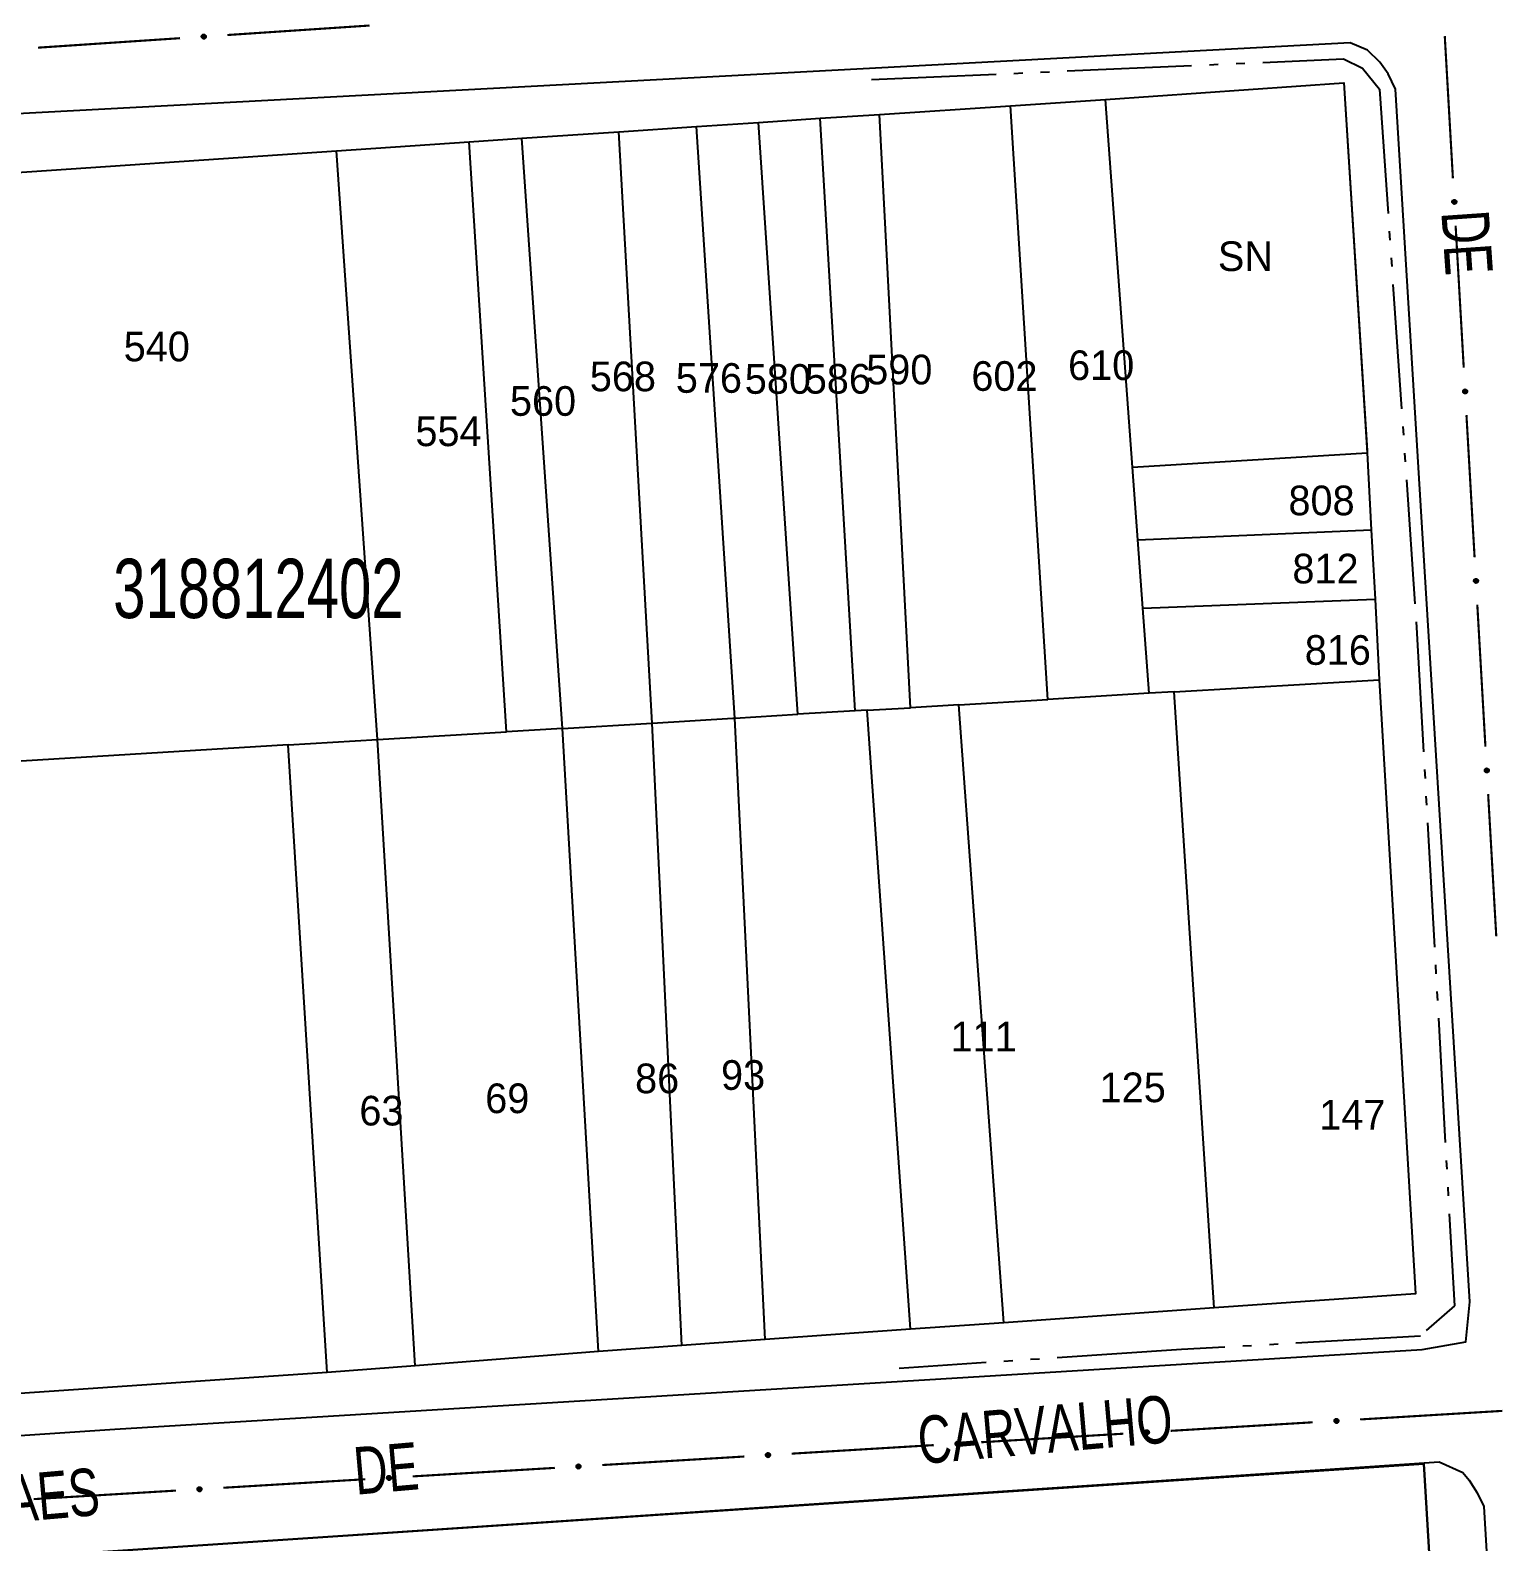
# Model space of a CAD drawing. Extents: x 201053 to 202535, y 4855063 to 4857394.
# Drawn here: x 201760.5 to 201883.9, y 4856130.5 to 4856258 of the extents above; entities that cross this region are included whole.
import ezdxf
from ezdxf.enums import TextEntityAlignment as Align

# ---------------------------------------------------------------- set-up
doc = ezdxf.new("R2010")
doc.units = 0
doc.header["$LTSCALE"] = 1.5
doc.header["$MEASUREMENT"] = 0
doc.linetypes.add('TRACO_05', pattern=[11, 7, -1, 0.5, -1, 0.5, -1])
for name, color, linetype in [('CD_MALHA_LOTES', 7, 'CONTINUOUS'), ('CD_TXT_QUADRA', 2, 'CONTINUOUS'), ('HD-VALAS-DRENOS', 170, 'CONTINUOUS'), ('RU-QUADRA', 210, 'CONTINUOUS'), ('SV-EIXO-RUA-PAV', 20, 'CONTINUOUS'), ('SV-RUA-PAVIM', 7, 'CONTINUOUS'), ('SV-TXT-RUA-PAV', 7, 'CONTINUOUS'), ('Th_NmrPort', 7, 'CONTINUOUS')]:
    doc.layers.add(name, color=color, linetype=linetype)
doc.styles.add('ARIAL', font='ARIAL.SHX')

msp = doc.modelspace()

# ---------------------------------------------------------------- linework, layer by layer
at = {"layer": 'CD_MALHA_LOTES', "linetype": 'Continuous', "flags": 128}
for points in [[(201851.14, 4856252.12), (201871.25, 4856253.51)], [(201871.25, 4856253.51), (201873.2, 4856222.53), (201873.21, 4856222.34)], [(201843.15, 4856251.59), (201851.14, 4856252.12)], [(201853.42, 4856221.13), (201851.14, 4856252.12)], [(201827.09, 4856250.53), (201832.1, 4856250.86)], [(201832.1, 4856250.86), (201843.15, 4856251.59)], [(201834.7, 4856200.85), (201832.1, 4856250.86)], [(201846.3, 4856201.55), (201843.15, 4856251.59)], [(201801.95, 4856248.87), (201810.12, 4856249.4)], [(201810.12, 4856249.4), (201816.67, 4856249.84)], [(201812.95, 4856199.55), (201810.12, 4856249.4)], [(201816.67, 4856249.84), (201821.89, 4856250.18)], [(201819.92, 4856199.97), (201816.67, 4856249.84)], [(201821.89, 4856250.18), (201827.09, 4856250.53)], [(201825.22, 4856200.29), (201821.89, 4856250.18)], [(201830.06, 4856200.58), (201827.09, 4856250.53)], [(201786.34, 4856247.8), (201797.5, 4856248.56)], [(201797.5, 4856248.56), (201801.95, 4856248.87)], [(201800.66, 4856198.81), (201797.5, 4856248.56)], [(201805.38, 4856199.1), (201801.95, 4856248.87)], [(201755.65, 4856245.71), (201786.34, 4856247.8)], [(201789.78, 4856198.16), (201786.34, 4856247.8)], [(201853.42, 4856221.13), (201873.21, 4856222.34)], [(201873.21, 4856222.34), (201873.55, 4856215.85)], [(201853.87, 4856214.99), (201853.42, 4856221.13)], [(201853.87, 4856214.99), (201873.55, 4856215.85)], [(201854.29, 4856209.24), (201853.87, 4856214.99)], [(201873.55, 4856215.85), (201873.87, 4856209.99)], [(201854.29, 4856209.24), (201873.87, 4856209.99)], [(201873.87, 4856209.99), (201874.23, 4856203.21)], [(201854.82, 4856202.06), (201854.29, 4856209.24)], [(201856.93, 4856202.18), (201874.23, 4856203.21)], [(201874.23, 4856203.21), (201877.28, 4856151.45), (201860.32, 4856150.26)], [(201838.78, 4856201.1), (201834.7, 4856200.85)], [(201838.78, 4856201.1), (201846.3, 4856201.55)], [(201842.57, 4856149), (201838.78, 4856201.1)], [(201854.82, 4856202.06), (201846.3, 4856201.55)], [(201856.93, 4856202.18), (201854.82, 4856202.06)], [(201860.32, 4856150.26), (201856.93, 4856202.18)], [(201812.95, 4856199.55), (201819.74, 4856199.96), (201819.92, 4856199.97)], [(201819.92, 4856199.97), (201825.22, 4856200.29)], [(201822.46, 4856147.58), (201819.92, 4856199.97)], [(201830.06, 4856200.58), (201825.22, 4856200.29)], [(201831.05, 4856200.64), (201830.06, 4856200.58)], [(201831.05, 4856200.64), (201834.7, 4856200.85)], [(201834.71, 4856148.45), (201831.05, 4856200.64)], [(201789.78, 4856198.16), (201800.66, 4856198.81)], [(201805.38, 4856199.1), (201800.66, 4856198.81)], [(201805.38, 4856199.1), (201812.95, 4856199.55)], [(201808.42, 4856146.59), (201805.38, 4856199.1)], [(201815.45, 4856147.09), (201812.95, 4856199.55)], [(201782.27, 4856197.71), (201759.74, 4856196.35)], [(201782.27, 4856197.71), (201789.78, 4856198.16)], [(201785.55, 4856144.81), (201782.27, 4856197.71)], [(201792.95, 4856145.38), (201789.78, 4856198.16)], [(201785.55, 4856144.81), (201731.66, 4856141.12), (201729.19, 4856175.22), (201735.5, 4856179.81)], [(201860.32, 4856150.26), (201842.57, 4856149)], [(201842.57, 4856149), (201834.71, 4856148.45)], [(201822.46, 4856147.58), (201815.45, 4856147.09)], [(201834.71, 4856148.45), (201822.46, 4856147.58)], [(201808.42, 4856146.59), (201792.95, 4856145.38)], [(201815.45, 4856147.09), (201808.42, 4856146.59)], [(201792.95, 4856145.38), (201785.55, 4856144.81)], [(201732.44, 4856127.41), (201877.98, 4856137.1), (201883.07, 4856052.42)]]:
    msp.add_lwpolyline(points, dxfattribs=at)
at = {"layer": 'HD-VALAS-DRENOS', "linetype": 'TRACO_05'}
for points in [[(201831.43, 4856253.79, 13.74), (201871.22, 4856255.55, 13.4), (201872.82, 4856254.75, 13.4), (201874.25, 4856252.99, 13.4), (201877.37, 4856207.62, 13.4), (201880.56, 4856150.42, 14.26), (201878.17, 4856148.34, 14.26)], [(201877.69, 4856147.86, 14.28), (201857.56, 4856146.74, 14.28), (201833.75, 4856145.15, 14.31)]]:
    msp.add_polyline3d(points, dxfattribs=at)
at = {"layer": 'RU-QUADRA', "linetype": 'Continuous', "flags": 128}
for points in [[(201755.65, 4856245.71), (201786.34, 4856247.8), (201797.5, 4856248.56), (201801.95, 4856248.87), (201810.12, 4856249.4), (201816.67, 4856249.84), (201821.89, 4856250.18), (201827.09, 4856250.53), (201832.1, 4856250.86), (201843.15, 4856251.59), (201851.14, 4856252.12), (201871.25, 4856253.51), (201873.21, 4856222.34), (201873.55, 4856215.85), (201873.87, 4856209.99), (201874.23, 4856203.21), (201877.28, 4856151.45), (201860.32, 4856150.26), (201842.57, 4856149), (201834.71, 4856148.45), (201822.46, 4856147.58), (201815.45, 4856147.09), (201808.42, 4856146.59), (201792.95, 4856145.38), (201785.55, 4856144.81), (201731.66, 4856141.12)], [(201883.07, 4856052.42), (201877.98, 4856137.1), (201732.44, 4856127.41)]]:
    msp.add_lwpolyline(points, dxfattribs=at)
at = {"layer": 'SV-EIXO-RUA-PAV', "const_width": 0.18}
for points in [[(201777.139421, 4856257.551736), (201789.112732, 4856258.351623)], [(201761.175006, 4856256.48522), (201773.148318, 4856257.285107)], [(201879.746067, 4856257.457293), (201880.431499, 4856245.476885)], [(201880.659976, 4856241.483415), (201881.345407, 4856229.503007)], [(201881.573885, 4856225.509538), (201882.259316, 4856213.529129)], [(201882.487794, 4856209.53566), (201883.173225, 4856197.555252)], [(201883.401702, 4856193.561782), (201884.087134, 4856181.581374)], [(201872.612399, 4856140.851771), (201884.590712, 4856141.572885)], [(201856.641314, 4856139.890285), (201868.619627, 4856140.611399)], [(201824.699145, 4856137.967312), (201836.677458, 4856138.688427)], [(201840.670229, 4856138.928798), (201852.648543, 4856139.649913)], [(201808.727914, 4856137.008252), (201818.709985, 4856137.606809)], [(201818.709985, 4856137.606809), (201818.93, 4856137.62)], [(201818.93, 4856137.62), (201820.706373, 4856137.726941)], [(201792.756602, 4856136.050561), (201804.735086, 4856136.768829)], [(201760.813976, 4856134.135178), (201772.792461, 4856134.853446)], [(201776.785289, 4856135.092869), (201788.763773, 4856135.811138)]]:
    msp.add_lwpolyline(points, dxfattribs=at)
at = {"layer": 'SV-EIXO-RUA-PAV'}
for points in [[(201774.993171, 4856257.51868), (201775.024847, 4856257.555944), (201775.059692, 4856257.581494), (201775.094887, 4856257.594439), (201775.128971, 4856257.597768), (201775.164224, 4856257.597247), (201775.199651, 4856257.588879), (201775.236913, 4856257.570883), (201775.274517, 4856257.53937), (201775.298344, 4856257.501955), (201775.312881, 4856257.468129), (201775.318399, 4856257.432788), (201775.317319, 4856257.39855), (201775.307411, 4856257.362038), (201775.288805, 4856257.324454), (201775.256202, 4856257.287408), (201775.221869, 4856257.262595), (201775.187498, 4856257.250968), (201775.151934, 4856257.245645), (201775.115949, 4856257.246609), (201775.081221, 4856257.255023), (201775.043414, 4856257.273824), (201775.007276, 4856257.306488), (201774.982137, 4856257.340448), (201774.97003, 4856257.374647), (201774.965579, 4856257.409779), (201774.965671, 4856257.445143), (201774.9726, 4856257.481105), (201774.993171, 4856257.51868)], [(201880.647431, 4856243.629884), (201880.684391, 4856243.597853), (201880.709606, 4856243.562766), (201880.722214, 4856243.527448), (201880.725218, 4856243.493334), (201880.724359, 4856243.458087), (201880.715654, 4856243.422742), (201880.697303, 4856243.385654), (201880.665431, 4856243.348352), (201880.62779, 4856243.324884), (201880.593827, 4856243.310671), (201880.558435, 4856243.305491), (201880.524209, 4856243.306898), (201880.487793, 4856243.317155), (201880.450389, 4856243.336119), (201880.413657, 4856243.369075), (201880.389172, 4856243.403643), (201880.377874, 4856243.438124), (201880.372892, 4856243.473737), (201880.374199, 4856243.509711), (201880.382944, 4856243.544357), (201880.402107, 4856243.581983), (201880.435114, 4856243.617807), (201880.469313, 4856243.642621), (201880.503626, 4856243.6544), (201880.538798, 4856243.658516), (201880.574161, 4856243.658085), (201880.610055, 4856243.650813), (201880.647431, 4856243.629884)], [(201881.56134, 4856227.656006), (201881.5983, 4856227.623975), (201881.623515, 4856227.588888), (201881.636123, 4856227.55357), (201881.639127, 4856227.519456), (201881.638268, 4856227.48421), (201881.629563, 4856227.448865), (201881.611212, 4856227.411776), (201881.57934, 4856227.374475), (201881.541699, 4856227.351006), (201881.507736, 4856227.336793), (201881.472344, 4856227.331613), (201881.438117, 4856227.33302), (201881.401702, 4856227.343277), (201881.364298, 4856227.362242), (201881.327565, 4856227.395197), (201881.303081, 4856227.429765), (201881.291783, 4856227.464246), (201881.286801, 4856227.49986), (201881.288108, 4856227.535833), (201881.296853, 4856227.570479), (201881.316015, 4856227.608105), (201881.349023, 4856227.643929), (201881.383222, 4856227.668743), (201881.417535, 4856227.680522), (201881.452707, 4856227.684638), (201881.488069, 4856227.684207), (201881.523963, 4856227.676935), (201881.56134, 4856227.656006)], [(201882.475249, 4856211.682128), (201882.512209, 4856211.650097), (201882.537424, 4856211.61501), (201882.550032, 4856211.579693), (201882.553035, 4856211.545578), (201882.552177, 4856211.510332), (201882.543472, 4856211.474987), (201882.52512, 4856211.437898), (201882.493249, 4856211.400597), (201882.455608, 4856211.377128), (201882.421645, 4856211.362915), (201882.386253, 4856211.357735), (201882.352026, 4856211.359143), (201882.315611, 4856211.369399), (201882.278207, 4856211.388364), (201882.241474, 4856211.421319), (201882.21699, 4856211.455887), (201882.205692, 4856211.490368), (201882.20071, 4856211.525982), (201882.202017, 4856211.561955), (201882.210762, 4856211.596601), (201882.229924, 4856211.634227), (201882.262932, 4856211.670051), (201882.29713, 4856211.694865), (201882.331444, 4856211.706644), (201882.366616, 4856211.71076), (201882.401978, 4856211.710329), (201882.437872, 4856211.703058), (201882.475249, 4856211.682128)], [(201883.389158, 4856195.708251), (201883.426118, 4856195.676219), (201883.451333, 4856195.641132), (201883.463941, 4856195.605815), (201883.466944, 4856195.571701), (201883.466086, 4856195.536454), (201883.457381, 4856195.501109), (201883.439029, 4856195.46402), (201883.407158, 4856195.426719), (201883.369517, 4856195.403251), (201883.335553, 4856195.389038), (201883.300162, 4856195.383858), (201883.265935, 4856195.385265), (201883.22952, 4856195.395522), (201883.192116, 4856195.414486), (201883.155383, 4856195.447442), (201883.130899, 4856195.48201), (201883.119601, 4856195.516491), (201883.114618, 4856195.552104), (201883.115926, 4856195.588078), (201883.124671, 4856195.622724), (201883.143833, 4856195.66035), (201883.176841, 4856195.696173), (201883.211039, 4856195.720987), (201883.245353, 4856195.732767), (201883.280525, 4856195.736882), (201883.315887, 4856195.736451), (201883.351781, 4856195.72918), (201883.389158, 4856195.708251)], [(201854.494892, 4856139.871346), (201854.526813, 4856139.908401), (201854.561825, 4856139.933721), (201854.597105, 4856139.946434), (201854.63121, 4856139.949539), (201854.666459, 4856139.948786), (201854.70183, 4856139.940186), (201854.738973, 4856139.921945), (201854.776369, 4856139.890185), (201854.799949, 4856139.852614), (201854.814264, 4856139.818693), (201854.819549, 4856139.783317), (201854.818244, 4856139.749086), (201854.808095, 4856139.712641), (201854.789243, 4856139.67518), (201854.756396, 4856139.63835), (201854.721902, 4856139.613762), (201854.687454, 4856139.602362), (201854.651856, 4856139.597273), (201854.615879, 4856139.598474), (201854.581207, 4856139.607116), (201854.543524, 4856139.626166), (201854.507602, 4856139.659066), (201854.482686, 4856139.693191), (201854.470805, 4856139.727469), (201854.466584, 4856139.762629), (201854.46691, 4856139.797992), (201854.474075, 4856139.833908), (201854.494892, 4856139.871346)], [(201870.465977, 4856140.832832), (201870.497898, 4856140.869888), (201870.53291, 4856140.895207), (201870.568189, 4856140.90792), (201870.602295, 4856140.911026), (201870.637543, 4856140.910272), (201870.672914, 4856140.901672), (201870.710057, 4856140.883431), (201870.747454, 4856140.851671), (201870.771034, 4856140.8141), (201870.785348, 4856140.780179), (201870.790634, 4856140.744803), (201870.789328, 4856140.710573), (201870.77918, 4856140.674127), (201870.760327, 4856140.636666), (201870.727481, 4856140.599836), (201870.692986, 4856140.575249), (201870.658539, 4856140.563848), (201870.622941, 4856140.55876), (201870.586963, 4856140.55996), (201870.552291, 4856140.568602), (201870.514609, 4856140.587652), (201870.478687, 4856140.620553), (201870.453771, 4856140.654677), (201870.44189, 4856140.688955), (201870.437669, 4856140.724115), (201870.437995, 4856140.759478), (201870.445159, 4856140.795394), (201870.465977, 4856140.832832)], [(201838.523808, 4856138.90986), (201838.555729, 4856138.946915), (201838.59074, 4856138.972235), (201838.62602, 4856138.984948), (201838.660125, 4856138.988053), (201838.695374, 4856138.9873), (201838.730745, 4856138.9787), (201838.767888, 4856138.960459), (201838.805284, 4856138.928699), (201838.828865, 4856138.891128), (201838.843179, 4856138.857207), (201838.848464, 4856138.821831), (201838.847159, 4856138.7876), (201838.837011, 4856138.751155), (201838.818158, 4856138.713694), (201838.785312, 4856138.676864), (201838.750817, 4856138.652276), (201838.71637, 4856138.640876), (201838.680771, 4856138.635787), (201838.644794, 4856138.636987), (201838.610122, 4856138.645629), (201838.572439, 4856138.664679), (201838.536517, 4856138.69758), (201838.511602, 4856138.731705), (201838.49972, 4856138.765983), (201838.4955, 4856138.801142), (201838.495825, 4856138.836506), (201838.50299, 4856138.872421), (201838.523808, 4856138.90986)], [(201822.552723, 4856137.948374), (201822.584644, 4856137.985429), (201822.619656, 4856138.010749), (201822.654936, 4856138.023462), (201822.689041, 4856138.026567), (201822.72429, 4856138.025814), (201822.75966, 4856138.017214), (201822.796804, 4856137.998973), (201822.8342, 4856137.967213), (201822.85778, 4856137.929642), (201822.872094, 4856137.895721), (201822.87738, 4856137.860344), (201822.876074, 4856137.826114), (201822.865926, 4856137.789668), (201822.847073, 4856137.752208), (201822.814227, 4856137.715377), (201822.779732, 4856137.69079), (201822.745285, 4856137.679389), (201822.709687, 4856137.674301), (201822.673709, 4856137.675501), (201822.639038, 4856137.684143), (201822.601355, 4856137.703193), (201822.565433, 4856137.736094), (201822.540517, 4856137.770218), (201822.528636, 4856137.804496), (201822.524415, 4856137.839656), (201822.524741, 4856137.87502), (201822.531905, 4856137.910935), (201822.552723, 4856137.948374)], [(201790.610176, 4856136.032132), (201790.642105, 4856136.06918), (201790.677123, 4856136.094491), (201790.712406, 4856136.107196), (201790.746512, 4856136.110293), (201790.781761, 4856136.109531), (201790.817129, 4856136.100923), (201790.854268, 4856136.082673), (201790.891657, 4856136.050904), (201790.915228, 4856136.013328), (201790.929534, 4856135.979403), (201790.934811, 4856135.944025), (201790.933498, 4856135.909795), (201790.923341, 4856135.873352), (201790.904479, 4856135.835896), (201790.871624, 4856135.799073), (201790.837124, 4856135.774494), (201790.802674, 4856135.763102), (201790.767074, 4856135.758022), (201790.731097, 4856135.759231), (201790.696427, 4856135.767881), (201790.658749, 4856135.78694), (201790.622835, 4856135.819849), (201790.597927, 4856135.85398), (201790.586054, 4856135.88826), (201790.581842, 4856135.923421), (201790.582176, 4856135.958785), (201790.589349, 4856135.994698), (201790.610176, 4856136.032132)], [(201806.581488, 4856136.989823), (201806.613418, 4856137.026871), (201806.648436, 4856137.052182), (201806.683719, 4856137.064887), (201806.717824, 4856137.067984), (201806.753073, 4856137.067223), (201806.788442, 4856137.058614), (201806.825581, 4856137.040364), (201806.862969, 4856137.008595), (201806.886541, 4856136.971019), (201806.900847, 4856136.937094), (201806.906124, 4856136.901717), (201806.904811, 4856136.867487), (201806.894654, 4856136.831043), (201806.875792, 4856136.793587), (201806.842937, 4856136.756765), (201806.808436, 4856136.732186), (201806.773986, 4856136.720793), (201806.738387, 4856136.715713), (201806.70241, 4856136.716922), (201806.66774, 4856136.725572), (201806.630062, 4856136.744631), (201806.594147, 4856136.777541), (201806.56924, 4856136.811671), (201806.557367, 4856136.845952), (201806.553154, 4856136.881113), (201806.553488, 4856136.916476), (201806.560662, 4856136.95239), (201806.581488, 4856136.989823)], [(201774.638863, 4856135.074441), (201774.670793, 4856135.111488), (201774.705811, 4856135.1368), (201774.741093, 4856135.149504), (201774.775199, 4856135.152601), (201774.810448, 4856135.15184), (201774.845817, 4856135.143232), (201774.882956, 4856135.124982), (201774.920344, 4856135.093213), (201774.943916, 4856135.055636), (201774.958222, 4856135.021712), (201774.963499, 4856134.986334), (201774.962185, 4856134.952104), (201774.952028, 4856134.915661), (201774.933167, 4856134.878205), (201774.900312, 4856134.841382), (201774.865811, 4856134.816803), (201774.831361, 4856134.805411), (201774.795761, 4856134.800331), (201774.759785, 4856134.801539), (201774.725115, 4856134.81019), (201774.687436, 4856134.829249), (201774.651522, 4856134.862158), (201774.626615, 4856134.896288), (201774.614741, 4856134.930569), (201774.610529, 4856134.96573), (201774.610863, 4856135.001093), (201774.618036, 4856135.037007), (201774.638863, 4856135.074441)]]:
    msp.add_lwpolyline(points, close=True, dxfattribs=at)
for points in [[(201774.965579, 4856257.409779), (201775.312881, 4856257.468129)], [(201774.965671, 4856257.445143), (201775.298344, 4856257.501955)], [(201774.969331, 4856257.428807), (201775.300531, 4856257.486489)], [(201774.97003, 4856257.374647), (201775.318399, 4856257.432788)], [(201774.970425, 4856257.391955), (201775.31406, 4856257.447734)], [(201774.9726, 4856257.481105), (201775.274517, 4856257.53937)], [(201774.973864, 4856257.463298), (201775.281828, 4856257.520796)], [(201774.979598, 4856257.357012), (201775.314882, 4856257.414967)], [(201774.982137, 4856257.340448), (201775.317319, 4856257.39855)], [(201774.983844, 4856257.498154), (201775.252324, 4856257.553015)], [(201774.993171, 4856257.51868), (201775.236913, 4856257.570883)], [(201774.996939, 4856257.322613), (201775.307716, 4856257.378932)], [(201775.007276, 4856257.306488), (201775.307411, 4856257.362038)], [(201775.01125, 4856257.538277), (201775.210931, 4856257.578968)], [(201775.024847, 4856257.555944), (201775.199651, 4856257.588879)], [(201775.029074, 4856257.291939), (201775.295105, 4856257.342533)], [(201775.043414, 4856257.273824), (201775.288805, 4856257.324454)], [(201775.044648, 4856257.570595), (201775.17317, 4856257.591489)], [(201775.059692, 4856257.581494), (201775.164224, 4856257.597247)], [(201775.067654, 4856257.267165), (201775.264794, 4856257.304951)], [(201775.081221, 4856257.255023), (201775.256202, 4856257.287408)], [(201775.102873, 4856257.251739), (201775.232667, 4856257.274086)], [(201775.115949, 4856257.246609), (201775.221869, 4856257.262595)], [(201880.374199, 4856243.509711), (201880.389172, 4856243.403643)], [(201880.379454, 4856243.522737), (201880.400559, 4856243.392736)], [(201880.382944, 4856243.544357), (201880.413657, 4856243.369075)], [(201880.395215, 4856243.557808), (201880.431116, 4856243.360316)], [(201880.402107, 4856243.581983), (201880.450389, 4856243.336119)], [(201880.420357, 4856243.596149), (201880.468406, 4856243.329647)], [(201880.435114, 4856243.617807), (201880.487793, 4856243.317155)], [(201880.451337, 4856243.62799), (201880.504683, 4856243.316688)], [(201880.469313, 4856243.642621), (201880.524209, 4856243.306898)], [(201880.4859, 4856243.645001), (201880.540649, 4856243.309179)], [(201880.503626, 4856243.6544), (201880.558435, 4856243.305491)], [(201880.52093, 4856243.653839), (201880.573422, 4856243.309687)], [(201880.538798, 4856243.658516), (201880.593827, 4856243.310671)], [(201880.55779, 4856243.654581), (201880.612305, 4856243.322846)], [(201880.574161, 4856243.658085), (201880.62779, 4856243.324884)], [(201880.592237, 4856243.649718), (201880.646789, 4856243.34122)], [(201880.610055, 4856243.650813), (201880.665431, 4856243.348352)], [(201880.626995, 4856243.639406), (201880.679288, 4856243.370414)], [(201880.647431, 4856243.629884), (201880.697303, 4856243.385654)], [(201880.666854, 4856243.611618), (201880.705635, 4856243.411557)], [(201880.684391, 4856243.597853), (201880.715654, 4856243.422742)], [(201880.698851, 4856243.577913), (201880.718516, 4856243.449197)], [(201880.709606, 4856243.562766), (201880.724359, 4856243.458087)], [(201881.288108, 4856227.535833), (201881.303081, 4856227.429765)], [(201881.293363, 4856227.54886), (201881.314468, 4856227.418859)], [(201881.296853, 4856227.570479), (201881.327565, 4856227.395197)], [(201881.309124, 4856227.58393), (201881.345025, 4856227.386438)], [(201881.316015, 4856227.608105), (201881.364298, 4856227.362242)], [(201881.334266, 4856227.622271), (201881.382315, 4856227.355769)], [(201881.349023, 4856227.643929), (201881.401702, 4856227.343277)], [(201881.365246, 4856227.654112), (201881.418592, 4856227.342811)], [(201881.383222, 4856227.668743), (201881.438117, 4856227.33302)], [(201881.399809, 4856227.671124), (201881.454557, 4856227.335301)], [(201881.417535, 4856227.680522), (201881.472344, 4856227.331613)], [(201881.434839, 4856227.679962), (201881.48733, 4856227.335809)], [(201881.452707, 4856227.684638), (201881.507736, 4856227.336793)], [(201881.471698, 4856227.680704), (201881.526214, 4856227.348968)], [(201881.488069, 4856227.684207), (201881.541699, 4856227.351006)], [(201881.506145, 4856227.675841), (201881.560698, 4856227.367342)], [(201881.523963, 4856227.676935), (201881.57934, 4856227.374475)], [(201881.540904, 4856227.665529), (201881.593196, 4856227.396536)], [(201881.56134, 4856227.656006), (201881.611212, 4856227.411776)], [(201881.580763, 4856227.63774), (201881.619544, 4856227.43768)], [(201881.5983, 4856227.623975), (201881.629563, 4856227.448865)], [(201881.61276, 4856227.604035), (201881.632425, 4856227.475319)], [(201881.623515, 4856227.588888), (201881.638268, 4856227.48421)], [(201882.202017, 4856211.561955), (201882.21699, 4856211.455887)], [(201882.207272, 4856211.574982), (201882.228377, 4856211.444981)], [(201882.210762, 4856211.596601), (201882.241474, 4856211.421319)], [(201882.223033, 4856211.610052), (201882.258934, 4856211.41256)], [(201882.229924, 4856211.634227), (201882.278207, 4856211.388364)], [(201882.248175, 4856211.648393), (201882.296224, 4856211.381892)], [(201882.262932, 4856211.670051), (201882.315611, 4856211.369399)], [(201882.279155, 4856211.680234), (201882.332501, 4856211.368933)], [(201882.29713, 4856211.694865), (201882.352026, 4856211.359143)], [(201882.313717, 4856211.697246), (201882.368466, 4856211.361423)], [(201882.331444, 4856211.706644), (201882.386253, 4856211.357735)], [(201882.348747, 4856211.706084), (201882.401239, 4856211.361932)], [(201882.366616, 4856211.71076), (201882.421645, 4856211.362915)], [(201882.385607, 4856211.706826), (201882.440122, 4856211.37509)], [(201882.401978, 4856211.710329), (201882.455608, 4856211.377128)], [(201882.420054, 4856211.701963), (201882.474607, 4856211.393464)], [(201882.437872, 4856211.703058), (201882.493249, 4856211.400597)], [(201882.454813, 4856211.691651), (201882.507105, 4856211.422659)], [(201882.475249, 4856211.682128), (201882.52512, 4856211.437898)], [(201882.494672, 4856211.663863), (201882.533453, 4856211.463802)], [(201882.512209, 4856211.650097), (201882.543472, 4856211.474987)], [(201882.526669, 4856211.630158), (201882.546334, 4856211.501441)], [(201882.537424, 4856211.61501), (201882.552177, 4856211.510332)], [(201883.115926, 4856195.588078), (201883.130899, 4856195.48201)], [(201883.121181, 4856195.601104), (201883.142286, 4856195.471103)], [(201883.124671, 4856195.622724), (201883.155383, 4856195.447442)], [(201883.136942, 4856195.636175), (201883.172843, 4856195.438683)], [(201883.143833, 4856195.66035), (201883.192116, 4856195.414486)], [(201883.162084, 4856195.674515), (201883.210133, 4856195.408014)], [(201883.176841, 4856195.696173), (201883.22952, 4856195.395522)], [(201883.193064, 4856195.706356), (201883.24641, 4856195.395055)], [(201883.211039, 4856195.720987), (201883.265935, 4856195.385265)], [(201883.227626, 4856195.723368), (201883.282375, 4856195.387546)], [(201883.245353, 4856195.732767), (201883.300162, 4856195.383858)], [(201883.262656, 4856195.732206), (201883.315148, 4856195.388054)], [(201883.280525, 4856195.736882), (201883.335553, 4856195.389038)], [(201883.299516, 4856195.732948), (201883.354031, 4856195.401212)], [(201883.315887, 4856195.736451), (201883.369517, 4856195.403251)], [(201883.333963, 4856195.728085), (201883.388516, 4856195.419586)], [(201883.351781, 4856195.72918), (201883.407158, 4856195.426719)], [(201883.368722, 4856195.717773), (201883.421014, 4856195.448781)], [(201883.389158, 4856195.708251), (201883.439029, 4856195.46402)], [(201883.408581, 4856195.689985), (201883.447362, 4856195.489924)], [(201883.426118, 4856195.676219), (201883.457381, 4856195.501109)], [(201883.440578, 4856195.65628), (201883.460243, 4856195.527563)], [(201883.451333, 4856195.641132), (201883.466086, 4856195.536454)], [(201854.466584, 4856139.762629), (201854.814264, 4856139.818693)], [(201854.46691, 4856139.797992), (201854.799949, 4856139.852614)], [(201854.470462, 4856139.781632), (201854.802034, 4856139.837135)], [(201854.474075, 4856139.833908), (201854.776369, 4856139.890185)], [(201854.475222, 4856139.816093), (201854.783557, 4856139.871564)], [(201854.485431, 4856139.850882), (201854.754266, 4856139.903976)], [(201854.494892, 4856139.871346), (201854.738973, 4856139.921945)], [(201854.5131, 4856139.890824), (201854.713044, 4856139.930201)], [(201854.526813, 4856139.908401), (201854.70183, 4856139.940186)], [(201854.54671, 4856139.922921), (201854.675367, 4856139.942969)], [(201854.561825, 4856139.933721), (201854.666459, 4856139.948786)], [(201870.437669, 4856140.724115), (201870.785348, 4856140.780179)], [(201870.437995, 4856140.759478), (201870.771034, 4856140.8141)], [(201870.441547, 4856140.743118), (201870.773118, 4856140.798621)], [(201870.44189, 4856140.688955), (201870.790634, 4856140.744803)], [(201870.442398, 4856140.70626), (201870.786393, 4856140.759777)], [(201870.445159, 4856140.795394), (201870.747454, 4856140.851671)], [(201870.446307, 4856140.777579), (201870.754642, 4856140.83305)], [(201870.451341, 4856140.671257), (201870.786999, 4856140.727006)], [(201870.453771, 4856140.654677), (201870.789328, 4856140.710573)], [(201870.456515, 4856140.812369), (201870.725351, 4856140.865462)], [(201870.465977, 4856140.832832), (201870.710057, 4856140.883431)], [(201870.468455, 4856140.636745), (201870.779596, 4856140.691018)], [(201870.478687, 4856140.620553), (201870.77918, 4856140.674127)], [(201870.484185, 4856140.85231), (201870.684129, 4856140.891687)], [(201870.497898, 4856140.869888), (201870.672914, 4856140.901672)], [(201870.500388, 4856140.60586), (201870.766746, 4856140.654703)], [(201870.514609, 4856140.587652), (201870.760327, 4856140.636666)], [(201870.517794, 4856140.884407), (201870.646452, 4856140.904456)], [(201870.53291, 4856140.895207), (201870.637543, 4856140.910272)], [(201870.538804, 4856140.580833), (201870.736188, 4856140.617321)], [(201870.552291, 4856140.568602), (201870.727481, 4856140.599836)], [(201870.573921, 4856140.565176), (201870.703859, 4856140.586668)], [(201870.586963, 4856140.55996), (201870.692986, 4856140.575249)], [(201838.4955, 4856138.801142), (201838.843179, 4856138.857207)], [(201838.495825, 4856138.836506), (201838.828865, 4856138.891128)], [(201838.499377, 4856138.820145), (201838.830949, 4856138.875648)], [(201838.49972, 4856138.765983), (201838.848464, 4856138.821831)], [(201838.500229, 4856138.783288), (201838.844224, 4856138.836805)], [(201838.50299, 4856138.872421), (201838.805284, 4856138.928699)], [(201838.504138, 4856138.854607), (201838.812473, 4856138.910078)], [(201838.509171, 4856138.748284), (201838.844829, 4856138.804033)], [(201838.511602, 4856138.731705), (201838.847159, 4856138.7876)], [(201838.514346, 4856138.889396), (201838.783181, 4856138.942489)], [(201838.523808, 4856138.90986), (201838.767888, 4856138.960459)], [(201838.526286, 4856138.713773), (201838.837427, 4856138.768046)], [(201838.536517, 4856138.69758), (201838.837011, 4856138.751155)], [(201838.542015, 4856138.929338), (201838.74196, 4856138.968715)], [(201838.555729, 4856138.946915), (201838.730745, 4856138.9787)], [(201838.558219, 4856138.682888), (201838.824576, 4856138.731731)], [(201838.572439, 4856138.664679), (201838.818158, 4856138.713694)], [(201838.575625, 4856138.961435), (201838.704282, 4856138.981483)], [(201838.59074, 4856138.972235), (201838.695374, 4856138.9873)], [(201838.596635, 4856138.65786), (201838.794019, 4856138.694349)], [(201838.610122, 4856138.645629), (201838.785312, 4856138.676864)], [(201838.631752, 4856138.642204), (201838.761689, 4856138.663696)], [(201838.644794, 4856138.636987), (201838.750817, 4856138.652276)], [(201854.470805, 4856139.727469), (201854.819549, 4856139.783317)], [(201854.471314, 4856139.744774), (201854.815308, 4856139.798291)], [(201854.480256, 4856139.709771), (201854.815914, 4856139.76552)], [(201854.482686, 4856139.693191), (201854.818244, 4856139.749086)], [(201854.497371, 4856139.675259), (201854.808512, 4856139.729532)], [(201854.507602, 4856139.659066), (201854.808095, 4856139.712641)], [(201854.529304, 4856139.644374), (201854.795661, 4856139.693217)], [(201854.543524, 4856139.626166), (201854.789243, 4856139.67518)], [(201854.567719, 4856139.619347), (201854.765104, 4856139.655835)], [(201854.581207, 4856139.607116), (201854.756396, 4856139.63835)], [(201854.602837, 4856139.60369), (201854.732774, 4856139.625182)], [(201854.615879, 4856139.598474), (201854.721902, 4856139.613762)], [(201822.524415, 4856137.839656), (201822.872094, 4856137.895721)], [(201822.524741, 4856137.87502), (201822.85778, 4856137.929642)], [(201822.528293, 4856137.858659), (201822.859865, 4856137.914162)], [(201822.528636, 4856137.804496), (201822.87738, 4856137.860344)], [(201822.529145, 4856137.821802), (201822.873139, 4856137.875319)], [(201822.531905, 4856137.910935), (201822.8342, 4856137.967213)], [(201822.533053, 4856137.893121), (201822.841388, 4856137.948592)], [(201822.538087, 4856137.786798), (201822.873745, 4856137.842547)], [(201822.540517, 4856137.770218), (201822.876074, 4856137.826114)], [(201822.543262, 4856137.92791), (201822.812097, 4856137.981003)], [(201822.552723, 4856137.948374), (201822.796804, 4856137.998973)], [(201822.555201, 4856137.752287), (201822.866342, 4856137.80656)], [(201822.565433, 4856137.736094), (201822.865926, 4856137.789668)], [(201822.570931, 4856137.967852), (201822.770875, 4856138.007228)], [(201822.584644, 4856137.985429), (201822.75966, 4856138.017214)], [(201822.587135, 4856137.721401), (201822.853492, 4856137.770244)], [(201822.601355, 4856137.703193), (201822.847073, 4856137.752208)], [(201822.60454, 4856137.999949), (201822.733198, 4856138.019997)], [(201822.619656, 4856138.010749), (201822.72429, 4856138.025814)], [(201822.62555, 4856137.696374), (201822.822934, 4856137.732863)], [(201822.639038, 4856137.684143), (201822.814227, 4856137.715377)], [(201822.660667, 4856137.680717), (201822.790605, 4856137.70221)], [(201822.673709, 4856137.675501), (201822.779732, 4856137.69079)], [(201790.582176, 4856135.958785), (201790.915228, 4856136.013328)], [(201790.585724, 4856135.942423), (201790.917309, 4856135.997848)], [(201790.589349, 4856135.994698), (201790.891657, 4856136.050904)], [(201790.590492, 4856135.976884), (201790.89884, 4856136.032281)], [(201790.600709, 4856136.011671), (201790.869557, 4856136.0647)], [(201790.610176, 4856136.032132), (201790.854268, 4856136.082673)], [(201790.628388, 4856136.051605), (201790.828342, 4856136.090935)], [(201790.642105, 4856136.06918), (201790.817129, 4856136.100923)], [(201790.662005, 4856136.083695), (201790.790667, 4856136.103712)], [(201790.677123, 4856136.094491), (201790.781761, 4856136.109531)], [(201806.553154, 4856136.881113), (201806.900847, 4856136.937094)], [(201806.553488, 4856136.916476), (201806.886541, 4856136.971019)], [(201806.557037, 4856136.900115), (201806.888622, 4856136.955539)], [(201806.557367, 4856136.845952), (201806.906124, 4856136.901717)], [(201806.55788, 4856136.863257), (201806.901887, 4856136.916692)], [(201806.560662, 4856136.95239), (201806.862969, 4856137.008595)], [(201806.561805, 4856136.934575), (201806.870153, 4856136.989973)], [(201806.566814, 4856136.828251), (201806.902485, 4856136.883921)], [(201806.56924, 4856136.811671), (201806.904811, 4856136.867487)], [(201806.572022, 4856136.969362), (201806.84087, 4856137.022391)], [(201806.581488, 4856136.989823), (201806.825581, 4856137.040364)], [(201806.58392, 4856136.793736), (201806.895074, 4856136.847935)], [(201806.594147, 4856136.777541), (201806.894654, 4856136.831043)], [(201806.599701, 4856137.009297), (201806.799654, 4856137.048626)], [(201806.613418, 4856137.026871), (201806.788442, 4856137.058614)], [(201806.615846, 4856136.762843), (201806.882215, 4856136.811622)], [(201806.630062, 4856136.744631), (201806.875792, 4856136.793587)], [(201806.633318, 4856137.041386), (201806.76198, 4856137.061404)], [(201806.648436, 4856137.052182), (201806.753073, 4856137.067223)], [(201806.654255, 4856136.737806), (201806.851648, 4856136.774248)], [(201806.66774, 4856136.725572), (201806.842937, 4856136.756765)], [(201806.689369, 4856136.722141), (201806.819312, 4856136.743603)], [(201806.70241, 4856136.716922), (201806.808436, 4856136.732186)], [(201774.610529, 4856134.96573), (201774.958222, 4856135.021712)], [(201774.610863, 4856135.001093), (201774.943916, 4856135.055636)], [(201774.614411, 4856134.984732), (201774.945996, 4856135.040156)], [(201774.614741, 4856134.930569), (201774.963499, 4856134.986334)], [(201774.615254, 4856134.947874), (201774.959261, 4856135.001309)], [(201774.618036, 4856135.037007), (201774.920344, 4856135.093213)], [(201774.61918, 4856135.019192), (201774.927528, 4856135.07459)], [(201774.624188, 4856134.912869), (201774.95986, 4856134.968538)], [(201774.626615, 4856134.896288), (201774.962185, 4856134.952104)], [(201774.629397, 4856135.053979), (201774.898244, 4856135.107008)], [(201774.638863, 4856135.074441), (201774.882956, 4856135.124982)], [(201774.641295, 4856134.878353), (201774.952449, 4856134.932552)], [(201774.651522, 4856134.862158), (201774.952028, 4856134.915661)], [(201774.657075, 4856135.093914), (201774.857029, 4856135.133244)], [(201774.670793, 4856135.111488), (201774.845817, 4856135.143232)], [(201774.673221, 4856134.84746), (201774.939589, 4856134.89624)], [(201774.687436, 4856134.829249), (201774.933167, 4856134.878205)], [(201774.690692, 4856135.126003), (201774.819355, 4856135.146021)], [(201774.705811, 4856135.1368), (201774.810448, 4856135.15184)], [(201774.71163, 4856134.822424), (201774.909023, 4856134.858866)], [(201774.725115, 4856134.81019), (201774.900312, 4856134.841382)], [(201774.746744, 4856134.806759), (201774.876686, 4856134.82822)], [(201774.759785, 4856134.801539), (201774.865811, 4856134.816803)], [(201790.581842, 4856135.923421), (201790.929534, 4856135.979403)], [(201790.586054, 4856135.88826), (201790.934811, 4856135.944025)], [(201790.586567, 4856135.905566), (201790.930574, 4856135.959001)], [(201790.595501, 4856135.87056), (201790.931172, 4856135.926229)], [(201790.597927, 4856135.85398), (201790.933498, 4856135.909795)], [(201790.612607, 4856135.836044), (201790.923761, 4856135.890244)], [(201790.622835, 4856135.819849), (201790.923341, 4856135.873352)], [(201790.644533, 4856135.805151), (201790.910902, 4856135.853931)], [(201790.658749, 4856135.78694), (201790.904479, 4856135.835896)], [(201790.682943, 4856135.780115), (201790.880336, 4856135.816557)], [(201790.696427, 4856135.767881), (201790.871624, 4856135.799073)], [(201790.718056, 4856135.76445), (201790.847999, 4856135.785912)], [(201790.731097, 4856135.759231), (201790.837124, 4856135.774494)]]:
    msp.add_lwpolyline(points, dxfattribs=at)
at = {"layer": 'SV-RUA-PAVIM', "linetype": 'Continuous'}
msp.add_polyline3d([(201664.76, 4856245.76, 13.73), (201661.89, 4856244.39, 13.73), (201660.72, 4856241.31, 13.68), (201665.92, 4856173.72, 14.06), (201667.49, 4856171.48, 14.06), (201669.13, 4856170.88, 14.06), (201723.16, 4856174.87, 14.24), (201725.98, 4856174.29, 14.24), (201726.65, 4856171.69, 14.24), (201728.9, 4856139.78, 14.45), (201730.17, 4856138.18, 14.45), (201732.22, 4856137.68, 14.45), (201767.64, 4856140.02, 14.51), (201877.84, 4856146.76, 14.24), (201881.51, 4856147.39, 14.24), (201881.86, 4856150.77, 14.24), (201878.05, 4856212.77, 14.24), (201875.58, 4856252.98, 13.72), (201874.97, 4856254.28, 13.72), (201874.26, 4856255.27, 13.72), (201873.24, 4856256.28, 13.72), (201871.76, 4856256.9, 13.72), (201824.39, 4856254.37, 13.97), (201706.55, 4856248.11, 13.97)], close=True, dxfattribs=at)
msp.add_polyline3d([(201782.67, 4856130.78, 14.66), (201879.26, 4856137.27, 14.4), (201881.26, 4856136.38, 14.4), (201881.81, 4856135.72, 14.4), (201882.49, 4856134.67, 14.4), (201883.04, 4856133.5, 14.4), (201888.25, 4856045.75, 14.59), (201887.22, 4856042.36, 14.59), (201884.47, 4856041.74, 14.59), (201792.19, 4856036.54, 14.63), (201746.61, 4856045.5, 14.63), (201743.02, 4856038.12, 14.69)], dxfattribs=at)

# ---------------------------------------------------------------- texts
at = {"layer": 'CD_TXT_QUADRA', "style": 'ARIAL', "width": 0.7}
msp.add_text('318812402', height=5, dxfattribs=at).set_placement((201767.51, 4856208.4))
at = {"layer": 'SV-TXT-RUA-PAV', "style": 'ARIAL', "width": 0.7}
for s, rotation, p in [('DE', 274, (201879.45, 4856242.62)), ('CARVALHO', 5, (201835.51, 4856137.08)), ('DE', 5, (201787.98, 4856134.5)), ('PAES', 5, (201756.1, 4856131.91))]:
    msp.add_text(s, height=4, rotation=rotation, dxfattribs=at).set_placement(p)
at = {"layer": 'Th_NmrPort', "color": 1}
for s, p in [('SN', (201860.62344, 4856238.907437)), ('540', (201768.393061, 4856231.295854)), ('590', (201830.980485, 4856229.353478)), ('610', (201847.99344, 4856229.717437)), ('568', (201807.680485, 4856228.773478)), ('576', (201814.930485, 4856228.643478)), ('580', (201820.743044, 4856228.559884)), ('586', (201825.800485, 4856228.573478)), ('602', (201839.84344, 4856228.807437)), ('560', (201800.950485, 4856226.703478)), ('554', (201792.98344, 4856224.147437)), ('808', (201866.57, 4856218.32)), ('812', (201866.902563, 4856212.57344)), ('816', (201867.942563, 4856205.71344)), ('111', (201838.094029, 4856173.12516)), ('86', (201811.496956, 4856169.600116)), ('93', (201818.744029, 4856169.88516)), ('69', (201798.86656, 4856167.922563)), ('125', (201850.654029, 4856168.84516)), ('63', (201788.25656, 4856166.882563)), ('147', (201869.167752, 4856166.538559))]:
    msp.add_text(s, height=2.5, dxfattribs=at).set_placement(p, align=Align.MIDDLE_LEFT)

doc.saveas('drawing.dxf')
